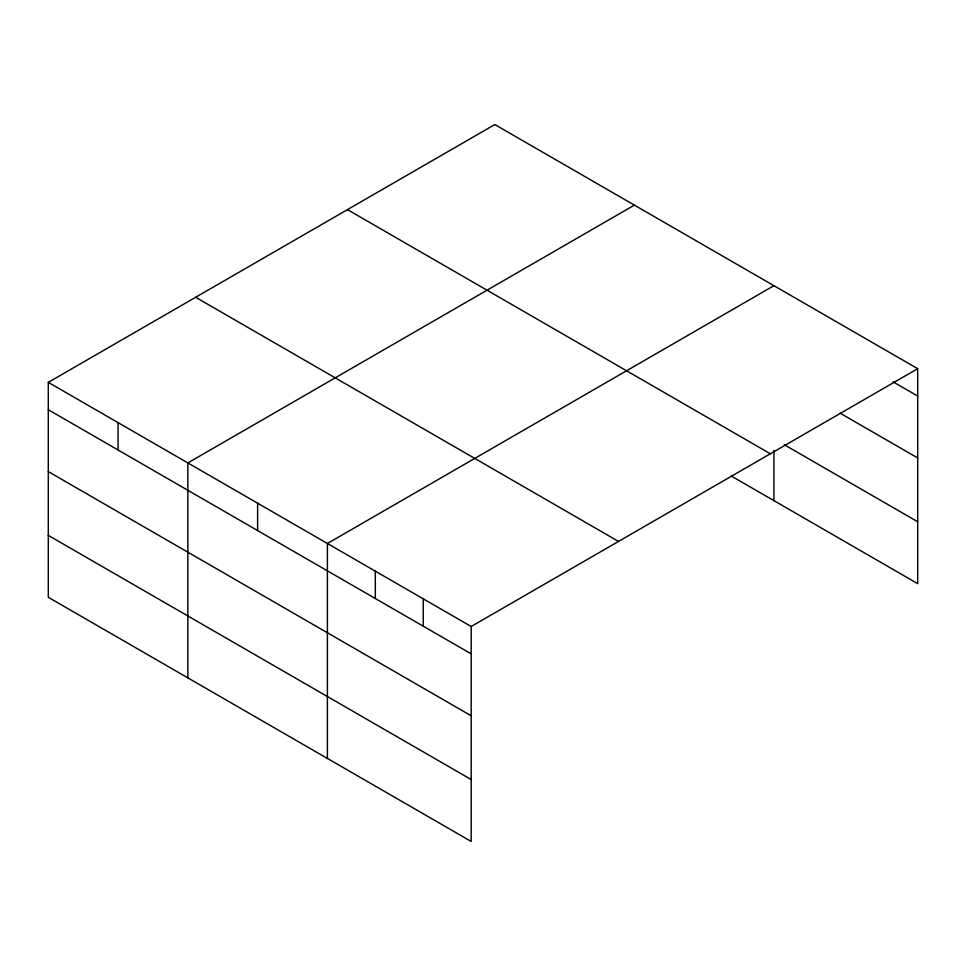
<?xml version="1.0" encoding="UTF-8"?>
<svg xmlns="http://www.w3.org/2000/svg" width="966" height="966" viewBox="0 0 966 966"><rect width="100%" height="100%" fill="white"/><g stroke="black" fill="none" stroke-linecap="round" stroke-linejoin="round"><path stroke-width="1.45" d="M917.7 368.698L494.821 124.554L48.3 382.355L48.3 597.302L471.179 841.446L471.179 626.499L917.7 368.698L917.7 583.645L731.286 476.021M634.372 205.13L187.851 462.919L187.851 677.866M773.923 285.695L327.402 543.484L327.402 758.431M893.091 381.86L917.7 396.072M839.985 413.098L917.7 457.969M784.283 444.722L917.7 521.749M347.47 209.634L770.349 453.779M195.651 297.274L618.53 541.431M48.3 382.355L471.179 626.499M48.3 409.717L471.179 653.861M48.3 471.613L471.179 715.77M48.3 535.393L471.179 779.538M773.923 450.53L773.923 500.642M423.253 598.823L423.253 626.197M375.327 571.16L375.327 598.522M257.62 503.201L257.62 530.563M118.069 422.637L118.069 449.999"/></g></svg>
